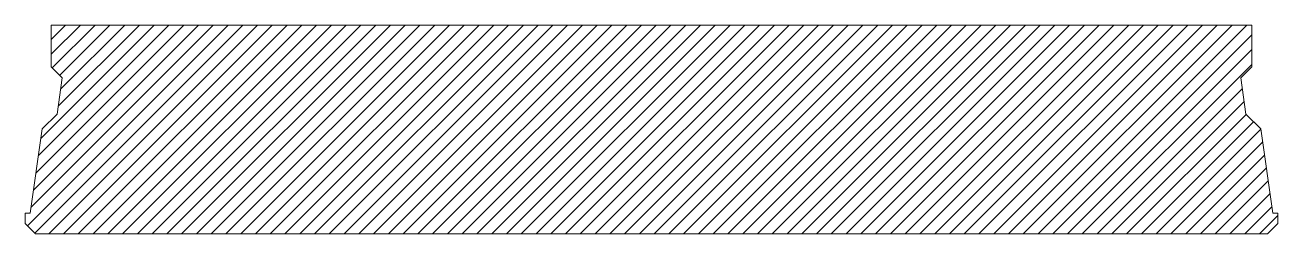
# Model space of a CAD drawing. Header units: metres. Extents: x 0 to 1200, y 0 to 200.
import ezdxf

# ---------------------------------------------------------------- set-up
doc = ezdxf.new("R2010")
doc.units = ezdxf.units.M
doc.layers.add('A-DETL-GENF', color=92, linetype='Continuous', lineweight=18)

# ---------------------------------------------------------------- blocks, each defined once
blk = doc.blocks.new('23 VBI massieve plaatvloer - MPV200-3735332-00_0 Basismaterialen')
at = {"layer": 'A-DETL-GENF', "lineweight": 5}
h = blk.add_hatch(dxfattribs=at)
h.set_pattern_fill('FP_724', color=256, style=0, pattern_type=2)
h.set_pattern_definition([(45, (8043.79, 8049.384), (-7.071068, 7.071068), [])])
h.paths.add_polyline_path([(1190, 0), (1200, 10), (1200, 20), (1195, 20), (1183.5, 100.6), (1169.3, 114.7), (1164.4, 149.4), (1175, 160), (1175, 200), (25, 200), (25, 160), (35.6, 149.4), (30.7, 114.7), (16.5, 100.6), (5, 20), (0, 20), (0, 10), (10, 0), (571.5, 0)])
at = {"layer": 'A-DETL-GENF'}
for p, q in [((1175, 200), (25, 200)), ((25, 200), (25, 160)), ((1175, 160), (1175, 200)), ((25, 160), (35.6, 149.4)), ((1164.4, 149.4), (1175, 160)), ((35.6, 149.4), (30.7, 114.7)), ((1169.3, 114.7), (1164.4, 149.4)), ((30.7, 114.7), (16.5, 100.6)), ((1183.5, 100.6), (1169.3, 114.7)), ((16.5, 100.6), (5, 20)), ((1195, 20), (1183.5, 100.6)), ((5, 20), (0, 20)), ((0, 20), (0, 10)), ((1200, 20), (1195, 20)), ((1200, 10), (1200, 20)), ((0, 10), (10, 0)), ((10, 0), (1190, 0)), ((1190, 0), (1200, 10))]:
    blk.add_line(p, q, dxfattribs=at)

msp = doc.modelspace()

# ---------------------------------------------------------------- block references
msp.add_blockref('23 VBI massieve plaatvloer - MPV200-3735332-00_0 Basismaterialen', (0, 0))

doc.saveas('drawing.dxf')
